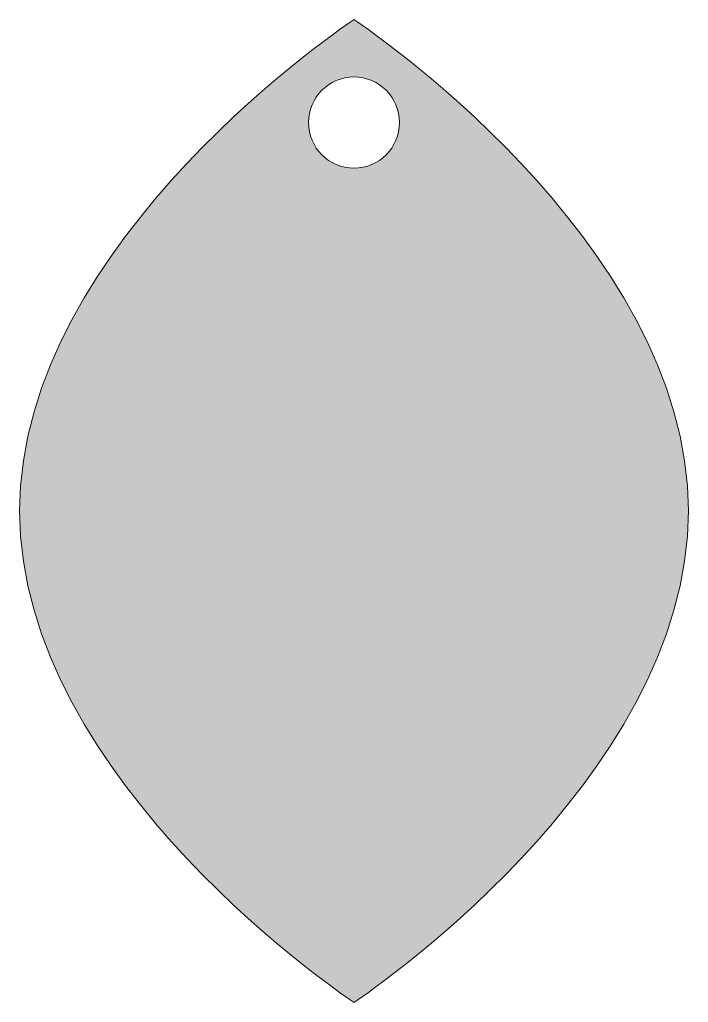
# Model space of a CAD drawing. Header units: inches. Extents: x 19.79 to 23.88, y -12.29 to -6.29.
import ezdxf

# ---------------------------------------------------------------- set-up
doc = ezdxf.new("R2010")
doc.units = ezdxf.units.IN
doc.header["$MEASUREMENT"] = 0
doc.layers.add('_U+0421_U+043B_U+043E_U+0439 1', color=7, linetype='Continuous')

# ---------------------------------------------------------------- blocks, each defined once
blk = doc.blocks.new('block 2')
at = {"layer": '_U+0421_U+043B_U+043E_U+0439 1', "lineweight": 0}
for points in [[(21.8333, -6.294), (21.8333, -6.294), (19.7917, -7.6371), (19.7917, -9.294), (19.7917, -10.951), (21.8333, -12.294), (21.8333, -12.294), (21.8333, -12.294), (23.875, -10.951), (23.875, -9.294), (23.875, -7.6371), (21.8333, -6.294), (21.8333, -6.294)], [(21.8333, -7.2007), (21.6799, -7.2007), (21.5556, -7.0761), (21.5556, -6.9224), (21.5556, -6.7686), (21.6799, -6.6439), (21.8333, -6.6439), (21.9868, -6.6439), (22.1111, -6.7686), (22.1111, -6.9224), (22.1111, -7.0761), (21.9868, -7.2007), (21.8333, -7.2007)]]:
    blk.add_open_spline(points, degree=3, knots=[0, 0, 0, 0, 1, 1, 1, 2, 2, 2, 3, 3, 3, 4, 4, 4, 4], dxfattribs=at)

msp = doc.modelspace()

# ---------------------------------------------------------------- hatches: boundary and pattern name
at = {"layer": '_U+0421_U+043B_U+043E_U+0439 1', "true_color": 0xffffff}
h = msp.add_hatch(color=7, dxfattribs=at)
h.dxf.hatch_style = 2
edge = h.paths.add_edge_path()
edge.add_spline(control_points=[(21.8333, -6.294), (21.8333, -6.294), (19.7917, -7.6371), (19.7917, -9.294), (19.7917, -10.951), (21.8333, -12.294), (21.8333, -12.294), (21.8333, -12.294), (23.875, -10.951), (23.875, -9.294), (23.875, -7.6371), (21.8333, -6.294), (21.8333, -6.294)], knot_values=[0, 0, 0, 0, 1, 1, 1, 2, 2, 2, 3, 3, 3, 4, 4, 4, 4], degree=3, periodic=1)
edge = h.paths.add_edge_path()
edge.add_spline(control_points=[(21.8333, -7.2007), (21.6799, -7.2007), (21.5556, -7.0761), (21.5556, -6.9224), (21.5556, -6.7686), (21.6799, -6.6439), (21.8333, -6.6439), (21.9868, -6.6439), (22.1111, -6.7686), (22.1111, -6.9224), (22.1111, -7.0761), (21.9868, -7.2007), (21.8333, -7.2007)], knot_values=[0, 0, 0, 0, 1, 1, 1, 2, 2, 2, 3, 3, 3, 4, 4, 4, 4], degree=3, periodic=1)

# ---------------------------------------------------------------- block references
at = {"layer": '_U+0421_U+043B_U+043E_U+0439 1'}
msp.add_blockref('block 2', (0, 0), dxfattribs=at)

doc.saveas('drawing.dxf')
